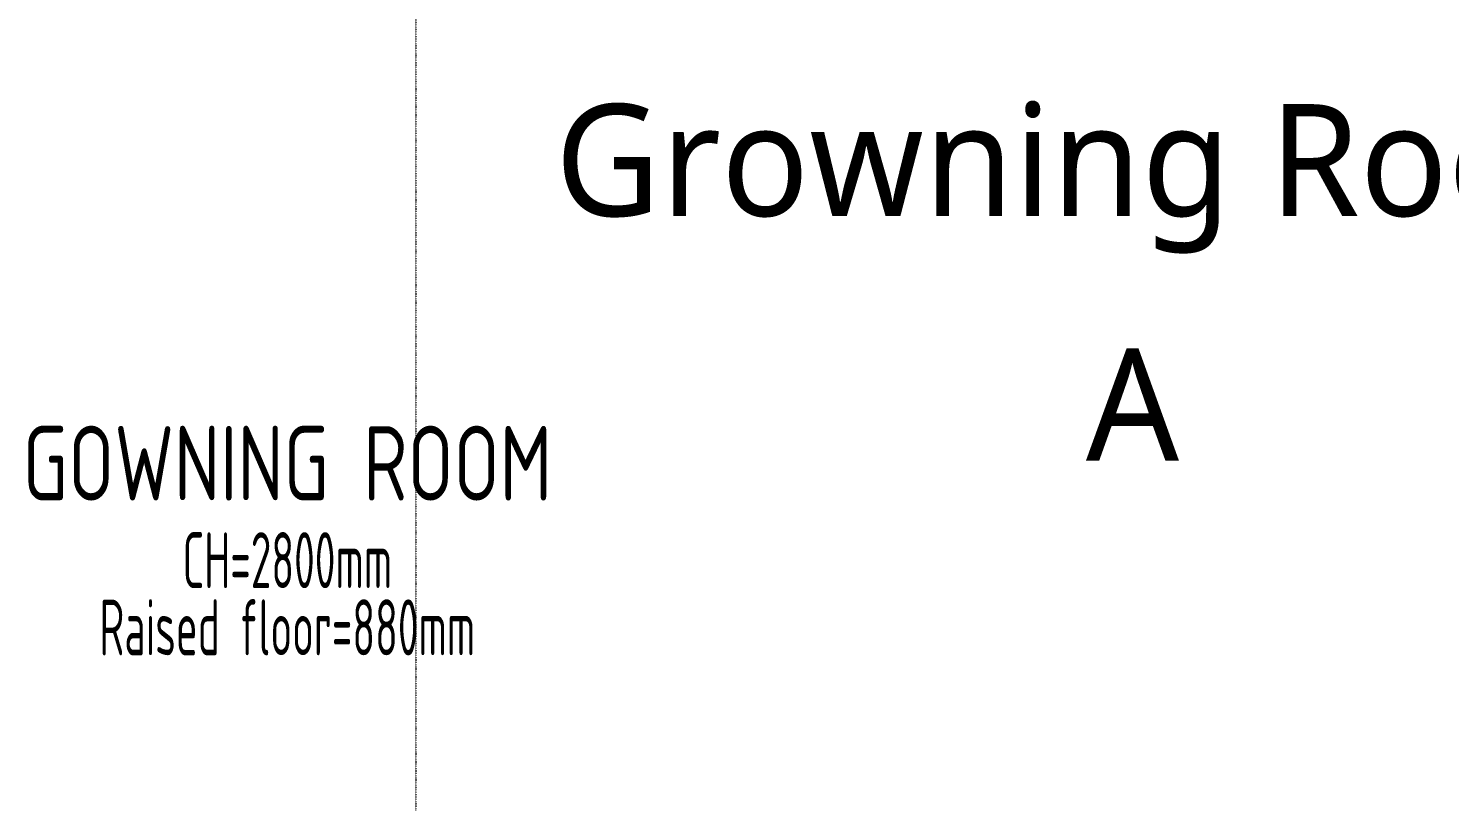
# Model space of a CAD drawing. Extents: x -32000 to 290600, y -29000 to 131250.
# Drawn here: x 250522 to 258142, y 4474 to 8619 of the extents above; entities that cross this region are included whole.
import ezdxf
from ezdxf.enums import TextEntityAlignment as Align

# ---------------------------------------------------------------- set-up
doc = ezdxf.new("R2010")
doc.units = 0
doc.header["$LTSCALE"] = 10
doc.linetypes.add('H12PL3$0$JJP_三點線', pattern=[0.9, 0.3, -0.15, 0, -0.15, 0, -0.15, 0, -0.15])
doc.linetypes.add('XFM7P30ICA$0$H12PL3$0$JJP_三點線', pattern=[0.9, 0.3, -0.15, 0, -0.15, 0, -0.15, 0, -0.15])
for name, color, linetype in [('H12PL3$0$A-ZONE', 252, 'Continuous'), ('H12PL3$0$S-GRID', 252, 'Continuous'), ('XFDP30$0$A-CR-TT2', 1, 'Continuous'), ('XFDP30$0$A-CR-TXT', 2, 'Continuous'), ('XFM7P30ICA$0$H12PL3$0$S-GRID', 252, 'Continuous'), ('XFM7P30ICA$0$XFDP30$0$A-CR-TT2', 1, 'Continuous'), ('XFM7P30ICA$0$XFDP30$0$A-CR-TXT', 2, 'Continuous')]:
    doc.layers.add(name, color=color, linetype=linetype)
doc.styles.add('H12PL3$0$Standard', font='', dxfattribs={"width": 0.8})
doc.styles.add('XFDP30$0$AA-TXT', font='isocp.shx', dxfattribs={"width": 0.8, "bigfont": 'china.shx'})
doc.styles.add('XFM7P30ICA$0$XFDP30$0$AA-TXT', font='isocp.shx', dxfattribs={"width": 0.8, "bigfont": 'china.shx'})
doc.styles.get('H12PL3$0$Standard').set_extended_font_data('Microsoft JhengHei')

# ---------------------------------------------------------------- blocks, each defined once
blk = doc.blocks.new('XFDP30')
at = {"layer": 'XFDP30$0$A-CR-TT2', "style": 'XFDP30$0$AA-TXT', "width": 0.6}
for s, p in [('CH=2800mm', (251910.2, 5768.4)), ('Raised floor=880mm', (251910.2, 5408.4))]:
    blk.add_text(s, height=300, dxfattribs=at).set_placement(p, align=Align.MIDDLE)
at = {"layer": 'XFDP30$0$A-CR-TXT', "style": 'XFDP30$0$AA-TXT', "width": 0.8}
blk.add_text('GOWNING ROOM', height=400, dxfattribs=at).set_placement((251910.2, 6288.4), align=Align.MIDDLE)
blk = doc.blocks.new('H12PL3')
at = {"layer": 'H12PL3$0$S-GRID', "linetype": 'H12PL3$0$JJP_三點線', "lineweight": 0}
blk.add_line((252600, 128250), (252600, -28000), dxfattribs=at)
blk.add_blockref('XFDP30', (0, 0))
at = {"layer": 'H12PL3$0$A-ZONE', "style": 'H12PL3$0$Standard'}
for s, p in [('Growning Room ', (256441.88, 8213.18)), ('A', (256441.88, 6901.69))]:
    blk.add_text(s, height=600, dxfattribs=at).set_placement(p, align=Align.TOP_CENTER)
blk = doc.blocks.new('XFM7P30ICA$0$XFDP30')
at = {"layer": 'XFM7P30ICA$0$XFDP30$0$A-CR-TT2', "style": 'XFM7P30ICA$0$XFDP30$0$AA-TXT', "width": 0.6}
for s, p in [('CH=2800mm', (251910.2, 5768.4)), ('Raised floor=880mm', (251910.2, 5408.4))]:
    blk.add_text(s, height=300, dxfattribs=at).set_placement(p, align=Align.MIDDLE)
at = {"layer": 'XFM7P30ICA$0$XFDP30$0$A-CR-TXT', "style": 'XFM7P30ICA$0$XFDP30$0$AA-TXT', "width": 0.8}
blk.add_text('GOWNING ROOM', height=400, dxfattribs=at).set_placement((251910.2, 6288.4), align=Align.MIDDLE)
blk = doc.blocks.new('XFM7P30ICA$0$H12PL3')
at = {"layer": 'XFM7P30ICA$0$H12PL3$0$S-GRID', "linetype": 'XFM7P30ICA$0$H12PL3$0$JJP_三點線', "lineweight": 0}
blk.add_line((252600, 128250), (252600, -28000), dxfattribs=at)
blk.add_blockref('XFM7P30ICA$0$XFDP30', (0, 0))
blk = doc.blocks.new('XFM7P30ICA')
for name in ['XFM7P30ICA$0$H12PL3', 'XFM7P30ICA$0$XFDP30']:
    blk.add_blockref(name, (0, 0))

msp = doc.modelspace()

# ---------------------------------------------------------------- block references
for name in ['H12PL3', 'XFM7P30ICA']:
    msp.add_blockref(name, (0, 0))

doc.saveas('drawing.dxf')
